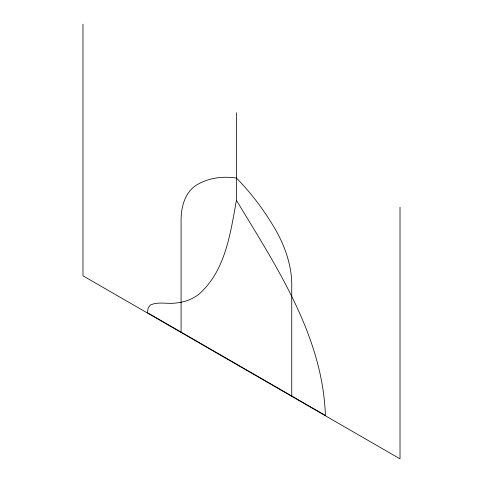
<?xml version="1.0" encoding="UTF-8"?>
<svg xmlns="http://www.w3.org/2000/svg" width="483" height="483" viewBox="0 0 483 483"><rect width="100%" height="100%" fill="white"/><g stroke="black" fill="none" stroke-linecap="round" stroke-linejoin="round"><path stroke-width="0.72" d="M236.41 200.282C230.476 233.132 225.452 270.975 198.881 294.25A125.266 72.323 60 0 1 176.724 302.907C168.018 304.387 158.611 301.265 150.364 305.014L148.184 307.876L147.418 312.652L325.403 415.416C322.68 335.685 276.222 266.417 236.41 200.282L236.41 112.756M400.015 207.189L400.015 458.85L82.985 275.817L82.985 24.15M291.744 395.982L291.744 284.318A78.252 45.179 60 0 0 275.539 229.781A156.51 90.363 60 0 0 236.41 178.016A156.51 90.363 60 0 0 197.281 184.603A78.252 45.179 60 0 0 181.077 220.423L181.077 332.087"/></g></svg>
